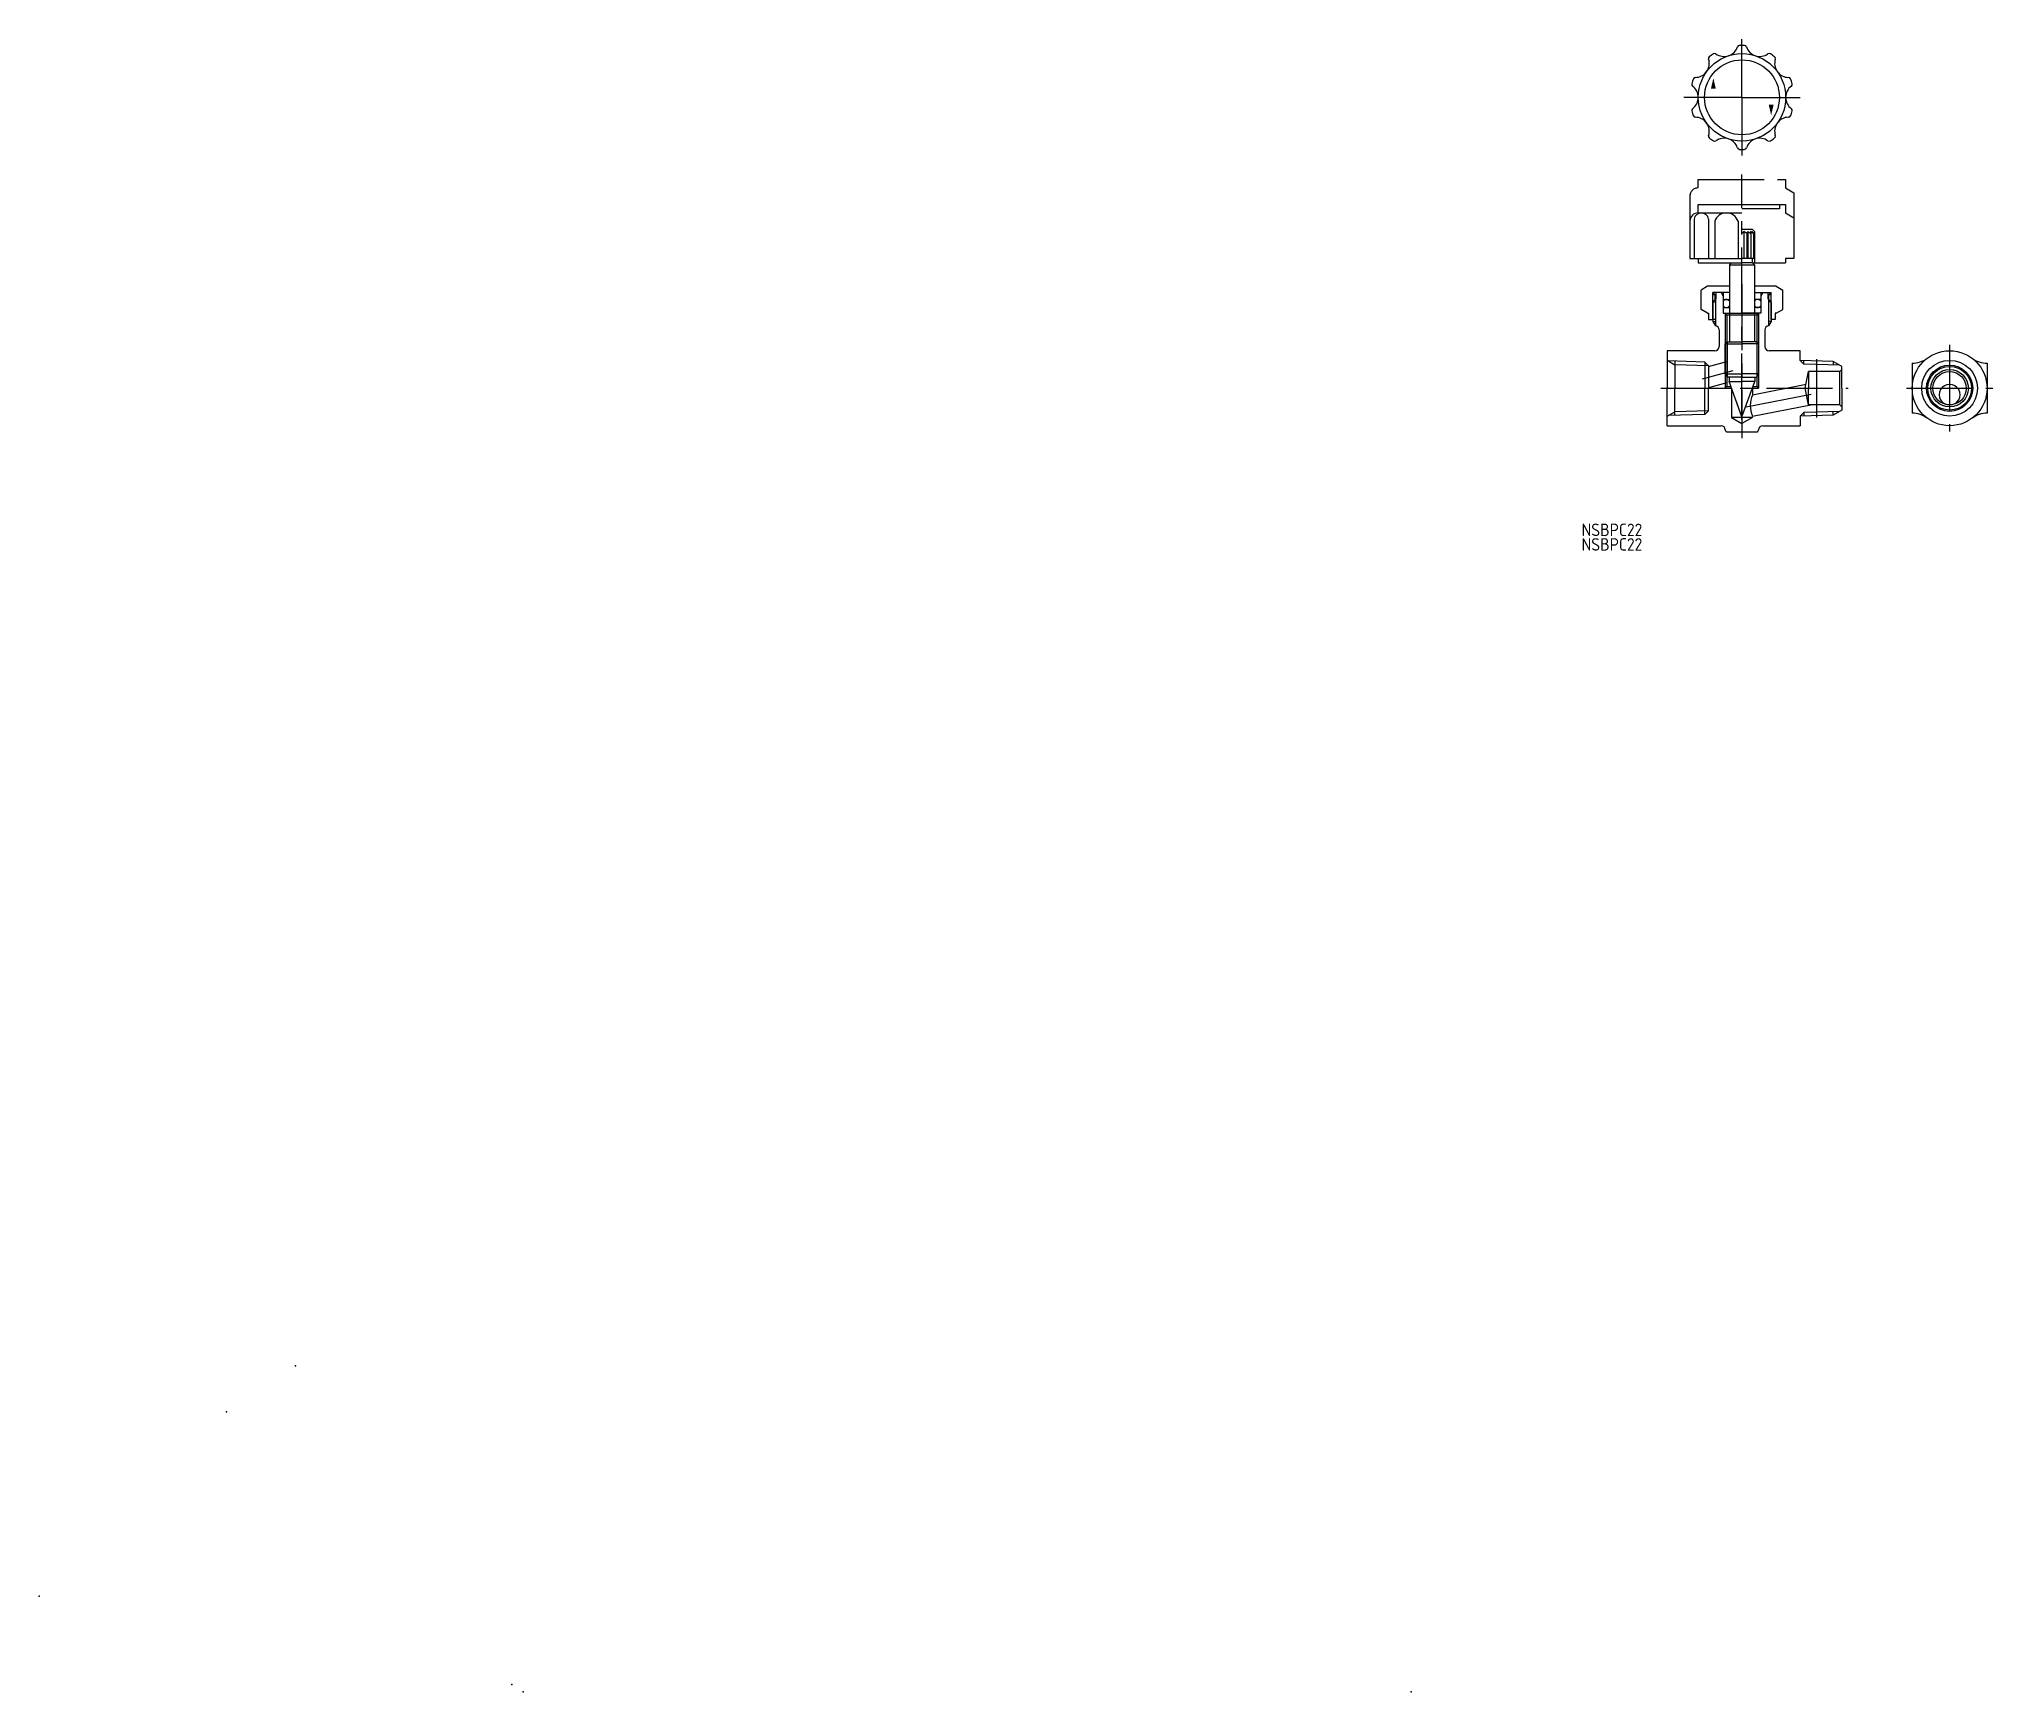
# Model space of a CAD drawing. Extents: x -116 to 353, y 0 to 397.
import ezdxf

# ---------------------------------------------------------------- set-up
doc = ezdxf.new("R2010")
doc.units = 0
doc.header["$LTSCALE"] = 0.5
doc.linetypes.add('CENTER', pattern=[50.8, 31.75, -6.35, 6.35, -6.35])
doc.linetypes.add('PHANTOM', pattern=[63.5, 31.75, -6.35, 6.35, -6.35, 6.35, -6.35])
doc.layers.get('0').update_dxf_attribs({"linetype": 'CONTINUOUS'})
doc.layers.add('CENTER', color=1, linetype='CENTER')
doc.styles.get("Standard").update_dxf_attribs({"font": 'ISOCP.SHX', "bigfont": 'EXTFONT.SHX'})
doc.styles.add('ｽﾀｲﾙ1', font='txt')

msp = doc.modelspace()

# ---------------------------------------------------------------- linework, layer by layer
at = {"color": 3, "linetype": 'PHANTOM'}
for p, q in [((282.3, 363.3), (303.3, 363.3)), ((282.3, 361.3), (282.3, 363.3)), ((303.3, 363.3), (303.3, 361.3)), ((303.3, 361.3), (305.3, 360.14)), ((305.3, 360.14), (305.3, 349.14))]:
    msp.add_line(p, q, dxfattribs=at)
for p, q in [((280.3, 359.3), (280.3, 349.14)), ((284.55, 337.67), (282.98, 336.76)), ((282.98, 332.07), (282.98, 336.76)), ((301.05, 337.67), (302.61, 336.76)), ((302.61, 332.07), (302.61, 336.76)), ((284.55, 331.17), (282.98, 332.07)), ((284.55, 331.17), (284.8, 331.17)), ((301.05, 331.17), (300.8, 331.17)), ((301.05, 331.17), (302.61, 332.07)), ((316.8, 313.17), (316.8, 318.42)), ((333.69, 319.17), (333.69, 319.17)), ((316.8, 313.17), (316.8, 307.92)), ((333.69, 307.17), (333.69, 307.17))]:
    msp.add_line(p, q)
at = {"color": 7, "linetype": 'CONTINUOUS'}
for p, q in [((282.3, 357.3), (303.3, 357.3)), ((282.3, 355.3), (282.3, 357.3)), ((301.8, 357.3), (301.8, 356.3)), ((303.3, 357.3), (303.3, 355.3)), ((280.3, 353.3), (280.3, 344.3)), ((281.31, 353.79), (281.31, 344.3)), ((282.3, 355.3), (292.8, 355.3)), ((284.78, 353.79), (284.78, 344.3)), ((286.26, 353.3), (286.26, 344.3)), ((291.88, 353.3), (291.88, 344.3)), ((301.8, 356.3), (292.8, 356.3)), ((303.3, 355.3), (305.3, 354.14)), ((305.3, 354.14), (305.3, 344.3)), ((295.3, 351.3), (292.8, 351.3)), ((293.29, 350.8), (292.8, 350.3)), ((293.95, 350.3), (293.29, 350.8)), ((293.29, 350.8), (293.29, 344.3)), ((293.95, 350.3), (294.19, 350.8)), ((293.95, 350.3), (293.95, 344.3)), ((294.19, 350.8), (294.92, 350.3)), ((294.19, 350.8), (294.19, 344.3)), ((294.88, 350.8), (294.92, 350.3)), ((295.57, 350.3), (294.88, 350.8)), ((294.92, 350.3), (294.92, 344.3)), ((295.25, 350.8), (295.8, 350.3)), ((295.57, 350.3), (295.25, 350.8)), ((295.3, 351.3), (295.8, 350.8)), ((295.57, 350.3), (295.57, 344.3)), ((295.8, 350.8), (295.8, 343.3)), ((280.3, 344.3), (292.8, 344.3)), ((282.3, 344.3), (282.3, 343.3)), ((282.3, 343.3), (292.8, 343.3)), ((290.3, 343.3), (289.8, 342.8)), ((289.8, 342.8), (289.8, 324.3)), ((289.8, 342.8), (295.8, 342.8)), ((295.8, 344.3), (292.8, 344.3)), ((295.3, 343.3), (292.8, 343.3)), ((295.3, 343.3), (295.3, 344.3)), ((295.3, 343.3), (303.3, 343.3)), ((295.3, 343.3), (295.8, 342.8)), ((295.8, 342.8), (295.8, 324.3)), ((303.3, 344.3), (303.3, 343.3)), ((305.3, 344.3), (303.3, 344.3)), ((289.8, 337.67), (284.55, 337.67)), ((289.8, 336.17), (285.8, 336.17)), ((286.34, 335.63), (285.8, 336.17)), ((286.34, 335.63), (285.8, 335.63)), ((286.41, 334.53), (285.8, 333.92)), ((285.8, 333.92), (285.8, 329.23)), ((285.8, 333.92), (286.41, 333.92)), ((286.34, 334.46), (286.34, 335.63)), ((286.55, 334.67), (286.41, 334.53)), ((286.55, 336.17), (286.55, 334.67)), ((287.8, 336.17), (288.3, 335.3)), ((288.3, 336.17), (288.3, 335.3)), ((288.3, 335.3), (288.3, 331.17)), ((288.3, 334.47), (289.8, 334.47)), ((301.05, 337.67), (295.8, 337.67)), ((295.8, 336.17), (299.8, 336.17)), ((297.3, 334.47), (295.8, 334.47)), ((297.3, 336.17), (297.3, 335.3)), ((297.8, 336.17), (297.3, 335.3)), ((297.3, 335.3), (297.3, 331.17)), ((299.05, 336.17), (299.05, 334.67)), ((299.05, 334.67), (299.19, 334.53)), ((299.19, 334.53), (299.8, 333.92)), ((299.8, 333.92), (299.19, 333.92)), ((299.26, 335.63), (299.8, 336.17)), ((299.8, 335.63), (299.26, 335.63)), ((299.26, 334.46), (299.26, 335.63)), ((299.8, 333.92), (299.8, 329.23)), ((284.8, 331.17), (284.8, 329.67)), ((284.8, 329.67), (285.8, 329.67)), ((286.41, 329.67), (285.8, 329.67)), ((285.8, 329.23), (286.41, 329.23)), ((285.8, 329.23), (286.41, 328.16)), ((288.3, 332.57), (289.8, 332.57)), ((288.3, 331.17), (292.8, 331.17)), ((288.8, 331.17), (296.8, 331.17)), ((289.2, 330.76), (288.8, 331.17)), ((296.8, 330.76), (288.8, 330.76)), ((289.2, 330.76), (289.2, 313.57)), ((297.3, 331.17), (292.8, 331.17)), ((297.3, 332.57), (295.8, 332.57)), ((296.39, 330.76), (296.8, 331.17)), ((296.39, 330.76), (296.39, 313.57)), ((299.8, 329.23), (299.19, 329.23)), ((299.8, 329.23), (299.19, 328.16)), ((300.8, 329.67), (299.8, 329.67)), ((300.8, 331.17), (300.8, 329.67)), ((287.3, 327.17), (287.3, 323.17)), ((289.26, 324.3), (288.8, 323.84)), ((289.26, 324.3), (292.8, 324.3)), ((289.8, 324.3), (292.8, 324.3)), ((296.34, 324.3), (292.8, 324.3)), ((295.8, 324.3), (292.8, 324.3)), ((296.34, 324.3), (296.8, 323.84)), ((298.3, 327.17), (298.3, 323.17)), ((286.3, 322.17), (274.8, 322.17)), ((274.8, 322.17), (274.8, 313.17)), ((274.8, 319.92), (276.68, 318.83)), ((276.68, 319.69), (276.68, 313.17)), ((283.92, 319.46), (283.92, 313.17)), ((284.8, 318.43), (289.2, 319.62)), ((288.8, 323.84), (292.8, 323.84)), ((288.8, 316.6), (288.8, 323.84)), ((296.8, 323.84), (292.8, 323.84)), ((296.8, 323.84), (296.8, 316.6)), ((306.8, 322.17), (299.3, 322.17)), ((306.8, 319.87), (306.8, 322.17)), ((314.71, 319.62), (306.8, 319.87)), ((307.68, 318.99), (307.68, 319.84)), ((316.8, 318.42), (314.71, 319.62)), ((314.71, 319.62), (314.71, 318.77)), ((284.8, 318.58), (276.68, 318.83)), ((284.8, 318.58), (284.8, 313.17)), ((288.8, 316.6), (292.8, 316.6)), ((288.8, 316.6), (289.26, 315.8)), ((292.8, 315.8), (289.26, 315.8)), ((289.7, 315.8), (289.7, 314.82)), ((292.8, 306.3), (289.7, 314.82)), ((289.7, 314.82), (292.8, 314.82)), ((296.8, 316.6), (292.8, 316.6)), ((292.8, 315.8), (296.34, 315.8)), ((295.9, 314.82), (292.8, 314.82)), ((292.8, 306.3), (295.9, 314.82)), ((295.9, 315.8), (295.9, 314.82)), ((296.8, 316.6), (296.34, 315.8)), ((307.68, 318.99), (307.68, 318.99)), ((308.02, 313.17), (308.8, 317.17)), ((316.3, 317.17), (308.8, 317.17)), ((308.8, 317.17), (308.8, 313.17)), ((316.3, 317.17), (316.8, 317.67)), ((316.3, 309.17), (316.3, 317.17)), ((274.8, 304.17), (274.8, 313.17)), ((276.68, 306.65), (276.68, 313.17)), ((283.92, 306.87), (283.92, 313.17)), ((289.2, 314.44), (284.8, 313.26)), ((284.8, 307.76), (284.8, 313.17)), ((288.8, 313.57), (290.15, 313.57)), ((289.2, 313.57), (288.8, 313.17)), ((288.8, 313.17), (290.3, 313.17)), ((290.3, 313.17), (290.3, 306.17)), ((308.19, 314.04), (295.3, 311.53)), ((295.3, 313.17), (296.8, 313.17)), ((295.3, 313.17), (295.3, 311.53)), ((295.3, 313.17), (295.3, 311.53)), ((295.45, 313.57), (296.8, 313.57)), ((296.39, 313.57), (296.8, 313.17)), ((308.8, 309.17), (308.02, 313.17)), ((308.8, 309.17), (308.8, 313.17)), ((274.8, 306.42), (276.68, 307.5)), ((284.8, 307.76), (276.68, 307.5)), ((290.3, 306.17), (292.8, 304.72)), ((295.3, 306.17), (290.3, 306.17)), ((295.3, 306.17), (292.8, 304.72)), ((295.3, 306.44), (309.32, 309.17)), ((314.71, 306.71), (306.8, 306.46)), ((306.8, 306.46), (306.8, 304.17)), ((307.68, 307.35), (307.68, 306.49)), ((316.3, 309.17), (308.8, 309.17)), ((316.8, 307.92), (314.71, 306.71)), ((314.71, 306.71), (314.71, 307.57)), ((316.3, 309.17), (316.8, 308.67)), ((274.8, 304.17), (287.8, 304.17)), ((288.8, 303.17), (288.8, 303.17)), ((289.3, 302.67), (296.3, 302.67)), ((296.8, 303.17), (296.8, 303.17)), ((297.8, 304.17), (306.8, 304.17))]:
    msp.add_line(p, q, dxfattribs=at)
at = {"color": 3, "linetype": 'CONTINUOUS'}
for p, q in [((285.8, 329.67), (285.8, 336.17)), ((286.41, 334.53), (286.41, 328.16)), ((299.19, 334.53), (299.19, 328.16)), ((299.8, 329.67), (299.8, 336.17)), ((288.8, 331.17), (288.8, 313.17)), ((296.8, 331.17), (296.8, 313.17)), ((289.26, 324.3), (289.26, 315.8)), ((296.34, 324.3), (296.34, 315.8)), ((283.92, 319.46), (275.11, 319.74)), ((284.8, 318.58), (283.92, 319.46)), ((306.8, 319.87), (307.68, 318.99)), ((316.28, 318.72), (307.68, 318.99)), ((283.92, 306.87), (275.11, 306.6)), ((284.8, 307.76), (283.92, 306.87)), ((306.8, 306.46), (307.68, 307.35)), ((316.28, 307.62), (307.68, 307.35))]:
    msp.add_line(p, q, dxfattribs=at)
at = {"color": 0}
for p, q in [((333.69, 319.17), (333.69, 307.17)), ((351.69, 319.17), (351.69, 307.17)), ((351.69, 319.17), (351.69, 319.17)), ((351.69, 307.17), (351.69, 307.17))]:
    msp.add_line(p, q, dxfattribs=at)
at = {"color": 7, "linetype": 'CONTINUOUS'}
for centre, radius in [((292.8, 383.04), 10.5), ((292.8, 383.04), 9), ((342.69, 313.17), 6.7), ((342.69, 313.17), 5.25), ((342.69, 313.17), 4.5), ((342.69, 313.17), 4)]:
    msp.add_circle(centre, radius, dxfattribs=at)
at = {"color": 0}
msp.add_circle((342.69, 313.17), 9, dxfattribs=at)
at = {"color": 3, "linetype": 'CONTINUOUS'}
msp.add_circle((342.69, 313.17), 5.55, dxfattribs=at)
at = {"color": 7, "linetype": 'CONTINUOUS'}
for centre, radius, start, end in [((288.52, 396.22), 3.36, 234.0557, 341.9443), ((292.19, 395.03), 0.5, 92.9227, 161.9443), ((292.8, 383.04), 12.5, 87.0773, 92.9227), ((293.41, 395.03), 0.5, 18.0557, 87.0773), ((297.08, 396.22), 3.36, 198.0557, 305.9443), ((281.59, 391.19), 3.36, 270.0557, 17.9443), ((285.26, 392.38), 0.5, 128.9227, 197.9443), ((292.8, 383.04), 12.5, 123.0773, 128.9227), ((286.25, 393.1), 0.5, 54.0557, 123.0773), ((299.35, 393.1), 0.5, 56.9227, 125.9443), ((292.8, 383.04), 12.5, 51.0773, 56.9227), ((300.34, 392.38), 0.5, 342.0557, 51.0773), ((304.01, 391.19), 3.36, 162.0557, 269.9443), ((281.21, 386.16), 0.5, 164.9227, 233.9443), ((292.8, 383.04), 12.5, 159.0773, 164.9227), ((278.94, 383.04), 3.36, 306.0557, 53.9443), ((281.59, 387.33), 0.5, 90.0557, 159.0773), ((306.66, 383.04), 3.36, 126.0557, 233.9443), ((304.01, 387.33), 0.5, 20.9227, 89.9443), ((292.8, 383.04), 12.5, 15.0773, 20.9227), ((304.39, 386.16), 0.5, 306.0557, 15.0773), ((281.21, 379.92), 0.5, 126.0557, 195.0773), ((304.39, 379.92), 0.5, 344.9227, 53.9443), ((292.8, 383.04), 12.5, 195.0773, 200.9227), ((281.59, 378.76), 0.5, 200.9227, 269.9443), ((281.59, 374.9), 3.36, 342.0557, 89.9443), ((304.01, 374.9), 3.36, 90.0557, 197.9443), ((304.01, 378.76), 0.5, 270.0557, 339.0773), ((292.8, 383.04), 12.5, 339.0773, 344.9227), ((285.26, 373.71), 0.5, 162.0557, 231.0773), ((292.8, 383.04), 12.5, 231.0773, 236.9227), ((286.25, 372.99), 0.5, 236.9227, 305.9443), ((288.52, 369.86), 3.36, 18.0557, 125.9443), ((292.19, 371.06), 0.5, 198.0557, 267.0773), ((293.41, 371.06), 0.5, 272.9227, 341.9443), ((297.08, 369.86), 3.36, 54.0557, 161.9443), ((299.35, 372.99), 0.5, 234.0557, 303.0773), ((292.8, 383.04), 12.5, 303.0773, 308.9227), ((300.34, 373.71), 0.5, 308.9227, 17.9443), ((292.8, 383.04), 12.5, 267.0773, 272.9227), ((282.3, 353.3), 2, 90, 180), ((283.04, 353.54), 1.75, 8.0523, 171.9477), ((289.07, 352.32), 2.97, 19.127, 160.873), ((289.05, 333.52), 0.95, 37.8636, 142.1364), ((296.55, 333.52), 0.95, 37.8636, 142.1364), ((289.05, 333.52), 0.95, 217.8636, 322.1364), ((296.55, 333.52), 0.95, 217.8636, 322.1364), ((286.3, 327.17), 1, 0, 83.4866), ((299.3, 327.17), 1, 96.5134, 180), ((286.3, 323.17), 1, 270, 0), ((299.3, 323.17), 1, 180, 270), ((301.54, 308.99), 6.74, 157.7853, 202.2147), ((342.63, 311.6), 2.44, 88.5026, 271.4974), ((342.76, 311.6), 2.44, 268.5026, 91.4974), ((287.8, 303.17), 1, 0, 90), ((289.3, 303.17), 0.5, 180, 270), ((296.3, 303.17), 0.5, 270, 0), ((297.8, 303.17), 1, 90, 180)]:
    msp.add_arc(centre, radius, start, end, dxfattribs=at)
at = {"color": 3, "linetype": 'PHANTOM'}
msp.add_arc((282.3, 359.3), 2, 90, 180, dxfattribs=at)
at = {"color": 0}
for centre, start, end in [((333.69, 325.17), 270, 306.8699), ((351.69, 325.17), 233.1301, 270), ((333.69, 301.17), 53.1301, 90), ((351.69, 301.17), 90, 126.8699)]:
    msp.add_arc(centre, 6, start, end, dxfattribs=at)
for p in [(-54.71, 78.34), (-54.71, 78.34), (-71.26, 67.27), (-116.29, 22.99), (-2.73, 1.79), (0, 0), (0, 0), (0, 0), (0, 0), (0, 0), (0, 0), (0, 0), (0, 0), (0, 0), (0, 0), (0, 0), (0, 0), (0, 0), (213.3, 0)]:
    msp.add_point(p)
at = {"layer": 'CENTER', "color": 1, "linetype": 'CENTER'}
for p, q in [((292.8, 383.04), (292.8, 397.04)), ((292.8, 383.04), (278.8, 383.04)), ((292.8, 383.04), (292.8, 369.04)), ((292.8, 383.04), (306.8, 383.04)), ((292.8, 305.67), (292.8, 364.54)), ((292.8, 338.17), (292.8, 301.17)), ((310.79, 306.17), (310.79, 320.17)), ((342.69, 323.56), (342.69, 302.77)), ((283.35, 315.46), (290.65, 317.42)), ((273.3, 313.17), (318.3, 313.17)), ((293.83, 308.7), (309.81, 311.81)), ((332.3, 313.17), (353.09, 313.17))]:
    msp.add_line(p, q, dxfattribs=at)

# ---------------------------------------------------------------- texts
at = {"color": 7, "linetype": 'CONTINUOUS', "style": 'ｽﾀｲﾙ1', "width": 0.5}
msp.add_text('▲', height=3, dxfattribs=at).set_placement((284.94, 385.11))
msp.add_text('▲', height=3, rotation=180, dxfattribs=at).set_placement((300.81, 381.29))
at = {"color": 7, "linetype": 'CONTINUOUS'}
for p in [(254.28, 277.65), (254.28, 274.15)]:
    msp.add_text('NSBPC22', height=3, dxfattribs=at).set_placement(p)

doc.saveas('drawing.dxf')
